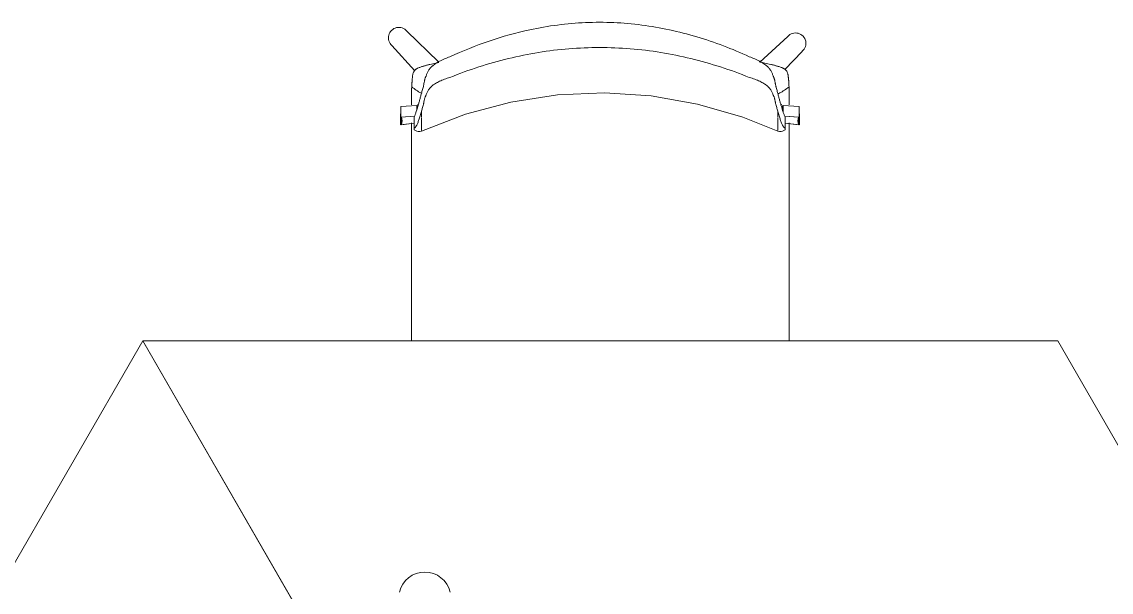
# Model space of a CAD drawing. Header units: millimetres. Extents: x 155927 to 326028, y -36033 to 97293.
# Drawn here: x 184783 to 186153, y 18682 to 19399 of the extents above; entities that cross this region are included whole.
import ezdxf

# ---------------------------------------------------------------- set-up
doc = ezdxf.new("R2010")
doc.units = ezdxf.units.MM
doc.header["$MEASUREMENT"] = 0
doc.layers.add('A-GENM', color=8, linetype='CONTINUOUS', lineweight=9)
doc.layers.add('I-FURN', color=8, linetype='CONTINUOUS', lineweight=9)

msp = doc.modelspace()

# ---------------------------------------------------------------- linework, layer by layer
at = {"layer": 'A-GENM'}
msp.add_arc((185289.8, 18674.8), 32.5, 12.6804, 167.3196, dxfattribs=at)
at = {"layer": 'I-FURN'}
for p, q in [((185307, 19348.2), (185267.1, 19386.9)), ((185746.1, 19380.2), (185711, 19348)), ((185248.4, 19368.7), (185277.4, 19337.2)), ((185742.2, 19338.7), (185764.3, 19361.5)), ((185456.4, 19306.8), (185515.5, 19309.3)), ((185515.5, 19309.3), (185574.5, 19305.5)), ((185340.8, 19282.6), (185397.9, 19297.8)), ((185397.9, 19297.8), (185456.4, 19306.8)), ((185574.5, 19305.5), (185632.7, 19295.3)), ((185632.7, 19295.3), (185689.5, 19278.9)), ((185259.4, 19282.5), (185259.4, 19269.2)), ((185259.7, 19292.2), (185279.6, 19293.6)), ((185259.7, 19278.9), (185259.7, 19292.2)), ((185279.6, 19293.6), (185279.6, 19287.7)), ((185280.6, 19293.6), (185280.6, 19290.6)), ((185285.7, 19261.4), (185340.8, 19282.6)), ((185739.5, 19287.7), (185739.5, 19293.6)), ((185740.4, 19293.6), (185760.4, 19292.3)), ((185740.4, 19284.8), (185740.4, 19293.6)), ((185760.4, 19292.3), (185760.4, 19278.9)), ((185760.7, 19269.2), (185760.7, 19282.5)), ((185259.4, 19269.2), (185276.6, 19271.2)), ((185277.1, 19280.1), (185259.7, 19278.9)), ((185260.3, 19269.2), (185276.6, 19271.2)), ((185276.6, 19265), (185276.6, 19278.6)), ((185689.5, 19278.9), (185733.4, 19261.4)), ((185760.4, 19278.9), (185742, 19280.2)), ((185759.4, 19278.9), (185742, 19280.1)), ((185742.6, 19265), (185742.6, 19278.6)), ((185742.6, 19271.4), (185760.7, 19269.2)), ((185742.6, 19271.2), (185759.7, 19269.2)), ((185276.6, 19262.9), (185278.1, 19261.9)), ((185278.1, 19261.9), (185279.8, 19261.1)), ((185279.8, 19261.1), (185281.3, 19260.8)), ((185281.3, 19260.8), (185283.6, 19260.8)), ((185283.6, 19260.8), (185285.7, 19261.4)), ((185735.5, 19260.8), (185733.4, 19261.4)), ((185737.8, 19260.8), (185735.5, 19260.8)), ((185739.3, 19261.1), (185737.8, 19260.8)), ((185741, 19261.9), (185739.3, 19261.1)), ((185742.6, 19262.9), (185741, 19261.9)), ((184935.3, 18997.9), (184360.3, 18002)), ((185490.3, 18036.6), (184935.3, 18997.9)), ((186085.3, 18997.9), (184935.3, 18997.9)), ((184935.3, 18997.9), (185490.3, 18036.6)), ((186660.3, 18002), (186085.3, 18997.9))]:
    msp.add_line(p, q, dxfattribs=at)
for centre, start, end in [((185257.2, 19378.5), 40.4176, 228.0338), ((185755.8, 19371.5), 310.3941, 138.0104)]:
    msp.add_arc(centre, 13.1, start, end, dxfattribs=at)
for centre, start_param, end_param in [((185242.9, 19287.9), 5.960696, 6.044337), ((185777.2, 19287.9), 3.380441, 3.464082), ((185242.9, 19274.6), 5.960696, 6.540192), ((185243.8, 19274.6), 5.960696, 6.540192), ((185776.2, 19274.6), 2.884586, 3.464082), ((185777.2, 19274.6), 2.884586, 3.464082)]:
    msp.add_ellipse(centre, major_axis=(17.4, 0), ratio=0.978487, start_param=start_param, end_param=end_param, dxfattribs=at)
for points, knots in [([(185321.4, 19354.7), (185337.5, 19362.2), (185370.3, 19375.4), (185427.3, 19391.2), (185491.8, 19399.7), (185562.7, 19396.5), (185620.5, 19384), (185665.3, 19368.9), (185687, 19359.7), (185697.7, 19354.7)], [-1, -1, -1, -1, -0.863636, -0.727273, -0.545455, -0.363636, -0.181818, -0.090909, 0, 0, 0, 0]), ([(185697.7, 19328.7), (185685.8, 19333.5), (185661.6, 19342.3), (185612, 19356.4), (185548.3, 19366.8), (185470.8, 19366.8), (185407.1, 19356.4), (185357.5, 19342.4), (185333.4, 19333.5), (185321.4, 19328.7)], [-1, -1, -1, -1, -0.9, -0.8, -0.6, -0.4, -0.2, -0.1, 0, 0, 0, 0]), ([(185279, 19285.8), (185279.7, 19287.7), (185280.7, 19290.9), (185282.2, 19295.9), (185283.3, 19300), (185284.4, 19304.2), (185285.6, 19308.7), (185286.7, 19312.8), (185287.6, 19316.1), (185288.2, 19318.3), (185288.5, 19320), (185288.9, 19321.7), (185289.1, 19323.4), (185289.5, 19325.1), (185289.8, 19326.5), (185290.2, 19327.6), (185290.5, 19328.5), (185290.7, 19329), (185290.9, 19329.3), (185291, 19329.7), (185291.2, 19330.2), (185291.6, 19331.1), (185292.1, 19332.5), (185292.8, 19334.1), (185293.5, 19335.8), (185294.5, 19337.5), (185295.6, 19339.3), (185296.8, 19340.7), (185297.7, 19341.7), (185298.3, 19342.2), (185298.8, 19342.6), (185299.2, 19343.1), (185299.9, 19343.6), (185301.1, 19344.6), (185303, 19345.9), (185305.4, 19347.5), (185309.1, 19349.5), (185314.2, 19352), (185318.9, 19353.9), (185321.4, 19354.7)], [0, 0, 0, 0, 0.142857, 0.214286, 0.285714, 0.357143, 0.428571, 0.5, 0.535714, 0.571429, 0.589286, 0.607143, 0.642857, 0.660714, 0.678571, 0.696429, 0.705357, 0.709821, 0.714286, 0.71875, 0.723214, 0.732143, 0.75, 0.767857, 0.785714, 0.803571, 0.821429, 0.839286, 0.848214, 0.852679, 0.857143, 0.861607, 0.866071, 0.875, 0.892857, 0.910714, 0.928571, 0.964286, 1, 1, 1, 1]), ([(185697.7, 19354.7), (185700.2, 19353.9), (185704.9, 19352), (185710.1, 19349.5), (185713.7, 19347.5), (185716.1, 19345.9), (185718, 19344.6), (185719.2, 19343.6), (185719.9, 19343.1), (185720.4, 19342.6), (185720.8, 19342.2), (185721.4, 19341.7), (185722.4, 19340.7), (185723.5, 19339.3), (185724.6, 19337.5), (185725.6, 19335.8), (185726.3, 19334.1), (185727, 19332.5), (185727.5, 19331.1), (185727.9, 19330.2), (185728.1, 19329.7), (185728.2, 19329.3), (185728.4, 19329), (185728.6, 19328.5), (185728.9, 19327.6), (185729.3, 19326.5), (185729.6, 19325.1), (185730, 19323.4), (185730.3, 19321.7), (185730.6, 19320), (185730.9, 19318.7), (185731.2, 19317.4), (185731.6, 19315.7), (185732.4, 19312.8), (185733.5, 19308.7), (185734.7, 19304.2), (185735.8, 19300), (185736.9, 19295.9), (185738, 19292.2), (185739.1, 19288.7), (185739.8, 19286.7), (185740.1, 19285.8)], [0, 0, 0, 0, 0.035714, 0.071429, 0.089286, 0.107143, 0.125, 0.133929, 0.138393, 0.142857, 0.147321, 0.151786, 0.160714, 0.178571, 0.196429, 0.214286, 0.232143, 0.25, 0.267857, 0.276786, 0.28125, 0.285714, 0.290179, 0.294643, 0.303571, 0.321429, 0.339286, 0.357143, 0.392857, 0.410714, 0.428571, 0.446429, 0.464286, 0.5, 0.571429, 0.642857, 0.714286, 0.785714, 0.857143, 0.928571, 1, 1, 1, 1]), ([(185273.4, 19317), (185273.4, 19318.1), (185273.5, 19319.7), (185273.7, 19321.7), (185273.7, 19322.8), (185273.8, 19323.6), (185273.8, 19324.4), (185273.9, 19325.4), (185274, 19326.6), (185274.1, 19327.8), (185274.2, 19328.7), (185274.3, 19329.2), (185274.3, 19329.6), (185274.4, 19330), (185274.4, 19330.5), (185274.6, 19331.4), (185274.8, 19332.6), (185275.1, 19334), (185275.5, 19335.2), (185276.2, 19336.4), (185277.1, 19337.6), (185278, 19338.5), (185278.9, 19339.2), (185279.6, 19339.6), (185280.3, 19340), (185281.3, 19340.5), (185282.6, 19341.1), (185284.3, 19341.7), (185286, 19342.3), (185287.8, 19342.8), (185289.4, 19343.3), (185290.9, 19343.7), (185292.6, 19344.2), (185294.4, 19344.6), (185296.9, 19345.2), (185301.3, 19346.2), (185305.1, 19347.1), (185307.4, 19347.6)], [0, 0, 0, 0, 0.0625, 0.09375, 0.109375, 0.125, 0.140625, 0.15625, 0.1875, 0.21875, 0.234375, 0.242188, 0.25, 0.257812, 0.265625, 0.28125, 0.3125, 0.34375, 0.375, 0.40625, 0.4375, 0.46875, 0.484375, 0.5, 0.515625, 0.53125, 0.5625, 0.59375, 0.625, 0.65625, 0.6875, 0.71875, 0.75, 0.78125, 0.8125, 0.875, 1, 1, 1, 1]), ([(185713.6, 19347.6), (185715.9, 19347.1), (185719.7, 19346.2), (185724.1, 19345.2), (185726.6, 19344.6), (185728.4, 19344.2), (185730.1, 19343.7), (185731.6, 19343.3), (185733.2, 19342.8), (185735, 19342.3), (185736.8, 19341.7), (185738.4, 19341.1), (185739.8, 19340.5), (185740.7, 19340), (185741.4, 19339.6), (185742.1, 19339.2), (185743, 19338.5), (185743.9, 19337.6), (185744.8, 19336.4), (185745.5, 19335.2), (185745.9, 19334), (185746.2, 19332.6), (185746.5, 19331.4), (185746.6, 19330.5), (185746.7, 19330), (185746.7, 19329.6), (185746.7, 19329.2), (185746.8, 19328.7), (185746.9, 19327.8), (185747, 19326.6), (185747.1, 19325.4), (185747.2, 19324.4), (185747.2, 19323.6), (185747.3, 19322.8), (185747.4, 19321.7), (185747.5, 19319.7), (185747.6, 19318.1), (185747.6, 19317)], [0, 0, 0, 0, 0.125, 0.1875, 0.21875, 0.25, 0.28125, 0.3125, 0.34375, 0.375, 0.40625, 0.4375, 0.46875, 0.484375, 0.5, 0.515625, 0.53125, 0.5625, 0.59375, 0.625, 0.65625, 0.6875, 0.71875, 0.734375, 0.742188, 0.75, 0.757812, 0.765625, 0.78125, 0.8125, 0.84375, 0.859375, 0.875, 0.890625, 0.90625, 0.9375, 1, 1, 1, 1]), ([(185321.4, 19328.7), (185318.9, 19328), (185314.3, 19326.5), (185309.2, 19324.4), (185305.6, 19322.5), (185303.2, 19321.1), (185301.3, 19319.9), (185300.1, 19319), (185299.4, 19318.5), (185298.9, 19318.2), (185298.5, 19317.8), (185297.9, 19317.2), (185296.9, 19316.3), (185295.7, 19314.9), (185294.5, 19313.2), (185293.6, 19311.5), (185292.7, 19309.8), (185292, 19308.2), (185291.5, 19306.9), (185291.1, 19306), (185290.9, 19305.5), (185290.7, 19305.2), (185290.6, 19304.8), (185290.4, 19304.4), (185290, 19303.6), (185289.7, 19302.6), (185289.4, 19301.4), (185289.1, 19299.9), (185288.8, 19298.5), (185288.6, 19297), (185288.3, 19295.8), (185288, 19294.6), (185287.5, 19293), (185286.8, 19290.2), (185286.1, 19287.9), (185285.7, 19286.3)], [0, 0, 0, 0, 0.0625, 0.125, 0.15625, 0.1875, 0.21875, 0.234375, 0.242188, 0.25, 0.257812, 0.265625, 0.28125, 0.3125, 0.34375, 0.375, 0.40625, 0.4375, 0.46875, 0.484375, 0.492188, 0.5, 0.507812, 0.515625, 0.53125, 0.5625, 0.59375, 0.625, 0.6875, 0.71875, 0.75, 0.78125, 0.8125, 0.875, 1, 1, 1, 1]), ([(185733.4, 19286.3), (185733, 19287.9), (185732.3, 19290.2), (185731.6, 19293), (185731.2, 19294.6), (185730.8, 19295.8), (185730.5, 19297), (185730.3, 19298.5), (185730, 19299.9), (185729.7, 19301.4), (185729.4, 19302.6), (185729.1, 19303.6), (185728.8, 19304.4), (185728.6, 19304.8), (185728.4, 19305.2), (185728.2, 19305.5), (185728, 19306), (185727.6, 19306.9), (185727.1, 19308.2), (185726.4, 19309.8), (185725.5, 19311.5), (185724.6, 19313.2), (185723.4, 19314.9), (185722.2, 19316.3), (185721.2, 19317.2), (185720.6, 19317.8), (185720.2, 19318.2), (185719.7, 19318.5), (185719, 19319), (185717.8, 19319.9), (185715.9, 19321.1), (185713.5, 19322.5), (185709.9, 19324.4), (185704.8, 19326.5), (185700.2, 19328), (185697.7, 19328.7)], [0, 0, 0, 0, 0.125, 0.1875, 0.21875, 0.25, 0.28125, 0.3125, 0.375, 0.40625, 0.4375, 0.46875, 0.484375, 0.492188, 0.5, 0.507812, 0.515625, 0.53125, 0.5625, 0.59375, 0.625, 0.65625, 0.6875, 0.71875, 0.734375, 0.742188, 0.75, 0.757812, 0.765625, 0.78125, 0.8125, 0.84375, 0.875, 0.9375, 1, 1, 1, 1]), ([(185273.4, 19317), (185275.3, 19315.4), (185279.1, 19312.5), (185283.3, 19310), (185285.7, 19308.8), (185286, 19308.6)], [0, 0, 0, 0, 0.02777778, 0.05555556, 0.06066679, 0.06066679, 0.06066679, 0.06066679]), ([(185733.6, 19308), (185734.4, 19308.4), (185737.2, 19309.7), (185741.9, 19312.5), (185745.8, 19315.4), (185747.6, 19317)], [0.93303317, 0.93303317, 0.93303317, 0.93303317, 0.94444444, 0.97222222, 1, 1, 1, 1]), ([(185273.2, 18997.6), (185273.2, 18997.8), (185273.2, 19000.4), (185273.2, 19005.6), (185273.2, 19013.2), (185273.2, 19020.8), (185273.2, 19030.9), (185273.2, 19043.4), (185273.2, 19055.8), (185273.2, 19065.9), (185273.2, 19073.5), (185273.2, 19081.2), (185273.2, 19091.2), (185273.2, 19103.7), (185273.2, 19118.7), (185273.2, 19133.9), (185273.2, 19149), (185273.2, 19163.9), (185273.2, 19176.3), (185273.2, 19186.4), (185273.2, 19194), (185273.2, 19201.6), (185273.2, 19211.5), (185273.2, 19223.7), (185273.2, 19236.1), (185273.2, 19246.2), (185273.2, 19253.9), (185273.2, 19261.7), (185273.2, 19267.6), (185273.2, 19270.8), (185273.2, 19271.5)], [-0.7511307, -0.7511307, -0.7511307, -0.7511307, -0.75, -0.7321429, -0.7142857, -0.6964286, -0.6785714, -0.6428571, -0.6071429, -0.5892857, -0.5714286, -0.5535714, -0.5357143, -0.5, -0.4642857, -0.4285714, -0.3928571, -0.3571429, -0.3214286, -0.3035714, -0.2857143, -0.2678571, -0.25, -0.2142857, -0.1785714, -0.1607143, -0.1428571, -0.125, -0.1071429, -0.1022726, -0.1022726, -0.1022726, -0.1022726]), ([(185285.7, 19262), (185285.7, 19262.3), (185285.7, 19262.9), (185285.7, 19264.9), (185285.7, 19268.9), (185285.7, 19273.7), (185285.7, 19277.3), (185285.7, 19277.7)], [0.4444444, 0.4444444, 0.4444444, 0.4444444, 0.5138889, 0.5833333, 0.7222222, 0.8611111, 0.8793474, 0.8793474, 0.8793474, 0.8793474]), ([(185733.4, 19277.6), (185733.4, 19275.4), (185733.4, 19271.4), (185733.4, 19266.8), (185733.4, 19264.2), (185733.4, 19262.7), (185733.4, 19262.2), (185733.4, 19262)], [0.1206526, 0.1206526, 0.1206526, 0.1206526, 0.2222222, 0.3333333, 0.4444444, 0.5, 0.5555556, 0.5555556, 0.5555556, 0.5555556]), ([(185747.8, 19271.5), (185747.8, 19271), (185747.8, 19265.5), (185747.8, 19254.7), (185747.8, 19239.3), (185747.8, 19224.2), (185747.8, 19211.7), (185747.8, 19201.6), (185747.8, 19194), (185747.8, 19186.3), (185747.8, 19176.2), (185747.8, 19163.7), (185747.8, 19151.3), (185747.8, 19141.3), (185747.8, 19133.7), (185747.8, 19126.2), (185747.8, 19116.2), (185747.8, 19103.9), (185747.8, 19091.5), (185747.8, 19081.5), (185747.8, 19073.8), (185747.8, 19066.2), (185747.8, 19056.1), (185747.8, 19043.5), (185747.8, 19028.4), (185747.8, 19013.1), (185747.8, 19002.8), (185747.8, 18997.7), (185747.8, 18997.6)], [-0.896036, -0.896036, -0.896036, -0.896036, -0.8928571, -0.8571429, -0.8214286, -0.7857143, -0.75, -0.7321429, -0.7142857, -0.6964286, -0.6785714, -0.6428571, -0.6071429, -0.5892857, -0.5714286, -0.5535714, -0.5357143, -0.5, -0.4642857, -0.4464286, -0.4285714, -0.4107143, -0.3928571, -0.3571429, -0.3214286, -0.2857143, -0.25, -0.2493139, -0.2493139, -0.2493139, -0.2493139]), ([(185276.6, 19265), (185276.6, 19264.5), (185276.6, 19263.6), (185276.6, 19263), (185276.6, 19262.9), (185276.6, 19263.5), (185276.6, 19264.3), (185276.6, 19264.6)], [0, 0, 0, 0, 0.125, 0.25, 0.375, 0.5, 0.5828112, 0.5828112, 0.5828112, 0.5828112]), ([(185742.6, 19264.6), (185742.6, 19264.3), (185742.6, 19263.5), (185742.6, 19262.9), (185742.6, 19263), (185742.6, 19263.6), (185742.6, 19264.5), (185742.6, 19265)], [0.4162183, 0.4162183, 0.4162183, 0.4162183, 0.5, 0.625, 0.75, 0.875, 1, 1, 1, 1])]:
    msp.add_open_spline(points, degree=3, knots=knots, dxfattribs=at)
for points in [[(185713.6, 19347.6), (185712.4, 19347.8), (185711.2, 19348), (185709.9, 19348.3)], [(185710, 19348.2), (185711.2, 19348), (185712.4, 19347.8), (185713.6, 19347.6)], [(185273.2, 19313.1), (185273.2, 19313.8), (185273.3, 19315.1), (185273.3, 19316.3), (185273.4, 19317)], [(185273.2, 19294.2), (185273.2, 19300.7), (185273.2, 19307), (185273.2, 19313.1)], [(185747.6, 19317), (185747.7, 19316.3), (185747.7, 19315.1), (185747.8, 19313.8), (185747.8, 19313.1)], [(185747.8, 19313.1), (185747.8, 19307), (185747.8, 19300.7), (185747.8, 19294.2)], [(185281.9, 19295.2), (185281.5, 19294.9), (185281.1, 19294.7), (185280.7, 19294.4)], [(185738.4, 19294.4), (185738, 19294.7), (185737.6, 19294.9), (185737.2, 19295.2)], [(185285.7, 19286.3), (185285.1, 19284.3), (185284, 19280.5), (185282.4, 19275.5), (185280.9, 19271.3), (185279.4, 19268), (185277.9, 19265.9), (185277, 19265.2), (185276.6, 19265)], [(185276.6, 19278.6), (185276.9, 19279.7), (185277.8, 19282), (185278.6, 19284.5), (185279, 19285.8)], [(185285.7, 19278.2), (185285.7, 19280.6), (185285.7, 19283.3), (185285.7, 19286.3)], [(185733.4, 19286.3), (185733.4, 19283.3), (185733.4, 19280.6), (185733.4, 19278.2)], [(185742.6, 19265), (185742.1, 19265.2), (185741.2, 19265.9), (185739.7, 19268), (185738.2, 19271.3), (185736.7, 19275.5), (185735.1, 19280.5), (185734, 19284.3), (185733.4, 19286.3)], [(185740.1, 19285.8), (185740.5, 19284.5), (185741.4, 19282), (185742.2, 19279.7), (185742.6, 19278.6)]]:
    msp.add_open_spline(points, degree=3, dxfattribs=at)

doc.saveas('drawing.dxf')
